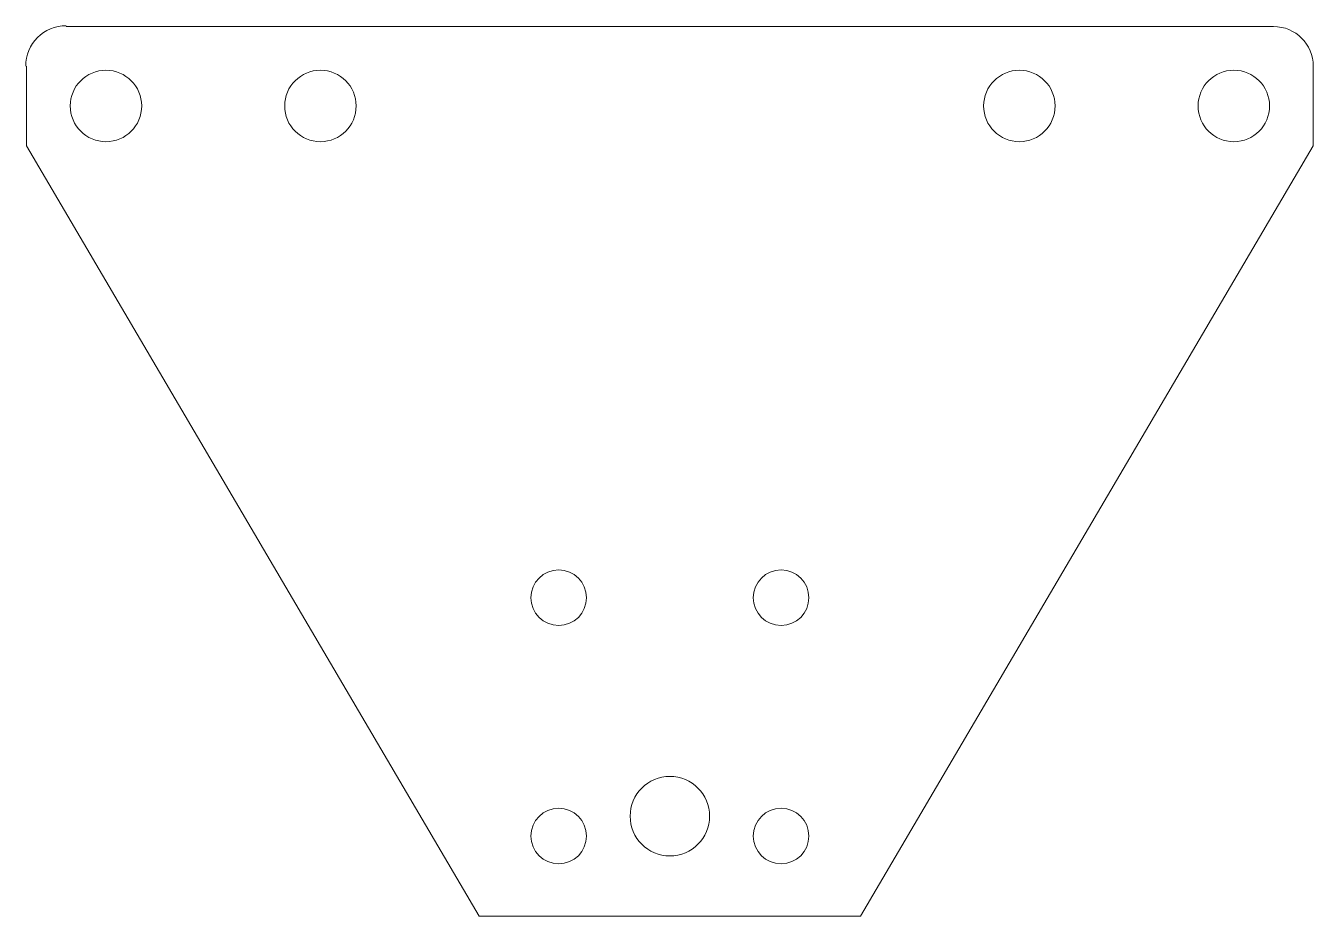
# Model space of a CAD drawing. Header units: millimetres. Extents: x -10 to 152, y -102 to 10.
import ezdxf

# ---------------------------------------------------------------- set-up
doc = ezdxf.new("R2010")
doc.units = ezdxf.units.MM
doc.layers.get('0').update_dxf_attribs({"linetype": 'CONTINUOUS', "lineweight": 0})

msp = doc.modelspace()

# ---------------------------------------------------------------- linework, layer by layer
for p, q in [((-5, 10), (147, 10)), ((-10, 5), (-10, -5)), ((152, 5), (152, -5)), ((-10, -5), (47, -102)), ((95, -102), (152, -5)), ((47, -102), (95, -102)), ((47, -102), (95, -102))]:
    msp.add_line(p, q)
for centre, radius in [((0, 0), 4.5), ((27, 0), 4.5), ((115, 0), 4.5), ((142, 0), 4.5), ((57, -61.9), 3.5), ((85, -61.9), 3.5), ((71, -89.4), 5), ((57, -91.9), 3.5), ((85, -91.9), 3.5)]:
    msp.add_circle(centre, radius)
for centre, radius, start, end in [((-5, 5), 5.1, 90, 180), ((147, 5), 5, 0, 90)]:
    msp.add_arc(centre, radius, start, end)

doc.saveas('drawing.dxf')
